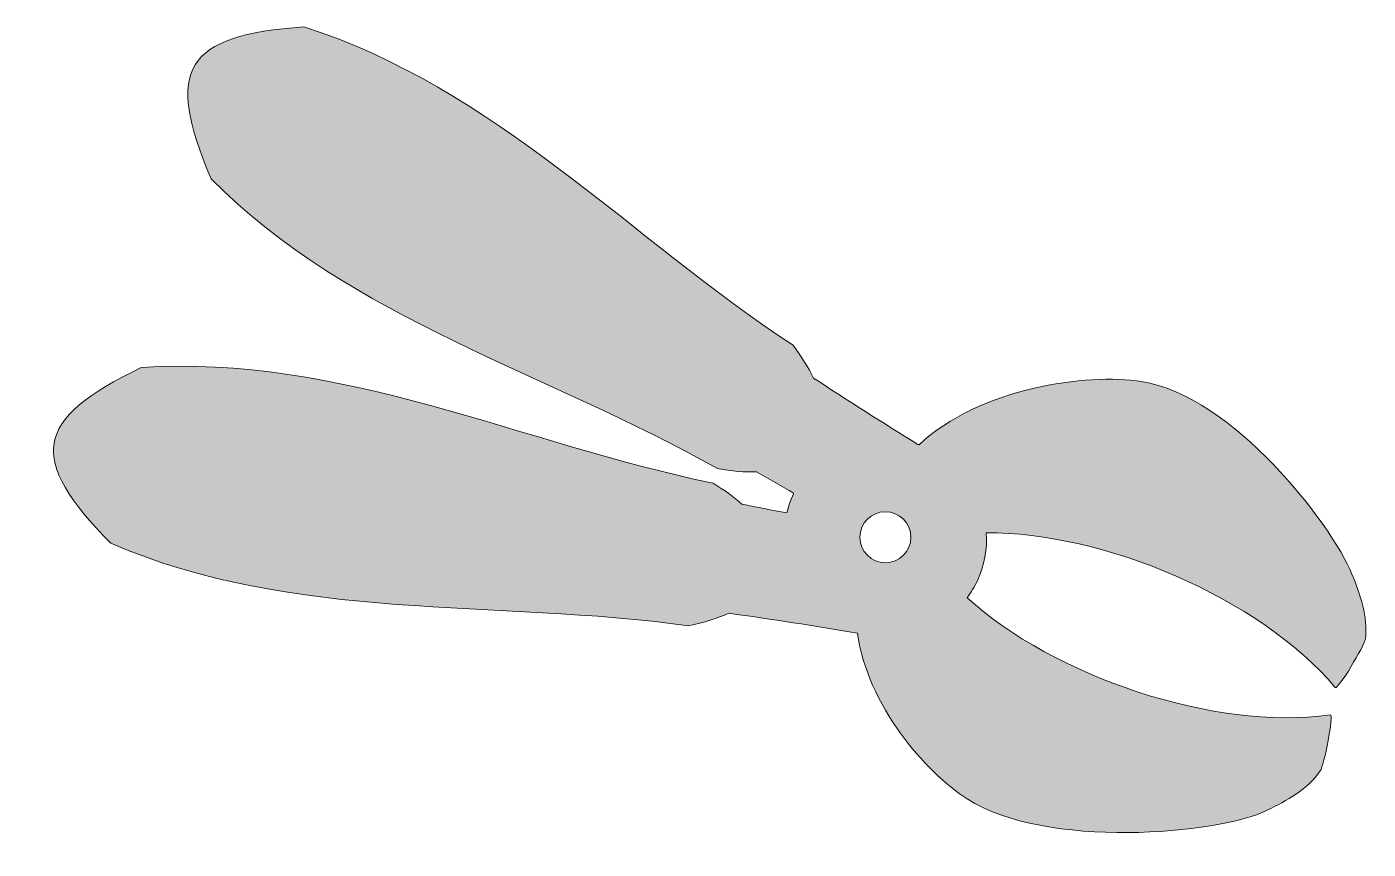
# Model space of a CAD drawing. Header units: inches. Extents: x -2 to 102, y -1 to 62.
import ezdxf

# ---------------------------------------------------------------- set-up
doc = ezdxf.new("R2010")
doc.units = ezdxf.units.IN
doc.header["$MEASUREMENT"] = 0
doc.layers.add('Layer 1', color=7, linetype='Continuous')

msp = doc.modelspace()

# ---------------------------------------------------------------- hatches: boundary and pattern name
at = {"layer": 'Layer 1', "true_color": 0x8bc53f}
h = msp.add_hatch(color=83, dxfattribs=at)
h.dxf.hatch_style = 2
edge = h.paths.add_edge_path()
edge.add_spline(control_points=[(84.22, 34.92), (80.03, 35.58), (71.7, 34.44), (67.01, 30.01), (66.98, 30.02), (66.94, 30.04), (66.91, 30.05), (64.19, 31.72), (61.51, 33.44), (58.84, 35.18), (58.45, 35.98), (57.92, 36.83), (57.25, 37.72), (44.66, 45.99), (34.15, 57.66), (19.39, 62.37), (10.17, 61.72), (8.58, 59.11), (12.2, 50.61), (23.13, 39.62), (38.31, 35.6), (51.41, 28.17), (52.52, 27.97), (53.52, 27.89), (54.42, 27.92), (55.38, 27.37), (56.34, 26.81), (57.3, 26.26), (57.3, 26.25), (57.29, 26.24), (57.29, 26.23), (57.05, 25.74), (56.88, 25.24), (56.77, 24.74), (55.61, 24.96), (54.45, 25.19), (53.29, 25.43), (52.67, 25.97), (51.93, 26.51), (51.07, 27.04), (36.31, 30.08), (22.24, 37.05), (6.79, 35.99), (-1.54, 31.98), (-2.06, 28.97), (4.44, 22.4), (18.65, 16.22), (34.25, 18.08), (49.16, 16.01), (50.36, 16.25), (51.4, 16.58), (52.28, 16.98), (55.6, 16.51), (58.92, 16), (62.23, 15.43), (63.03, 9.84), (67.44, 4.73), (70.74, 2.6), (76.75, -1.29), (90.14, -0.15), (93.95, 1.72), (95.45, 2.45), (97.11, 3.37), (98.07, 4.77), (98.35, 5.18), (99.14, 9.16), (98.83, 9.11), (89.81, 7.85), (77.41, 12.11), (70.72, 18.18), (71.03, 18.58), (71.29, 19.02), (71.52, 19.49), (72.08, 20.68), (72.3, 21.96), (72.21, 23.2), (81.24, 23.27), (93.34, 18.19), (99.23, 11.24), (99.43, 11), (101.49, 14.49), (101.56, 14.98), (101.77, 16.67), (101.15, 18.46), (100.52, 20), (98.91, 23.93), (91.29, 33.81), (84.22, 34.92)], knot_values=[0, 0, 0, 0, 1, 1, 1, 2, 2, 2, 3, 3, 3, 4, 4, 4, 5, 5, 5, 6, 6, 6, 7, 7, 7, 8, 8, 8, 9, 9, 9, 10, 10, 10, 11, 11, 11, 12, 12, 12, 13, 13, 13, 14, 14, 14, 15, 15, 15, 16, 16, 16, 17, 17, 17, 18, 18, 18, 19, 19, 19, 20, 20, 20, 21, 21, 21, 22, 22, 22, 23, 23, 23, 24, 24, 24, 25, 25, 25, 26, 26, 26, 27, 27, 27, 28, 28, 28, 29, 29, 29, 29], degree=3, periodic=1)
edge = h.paths.add_edge_path()
edge.add_spline(control_points=[(64.4, 20.88), (63.31, 20.88), (62.43, 21.77), (62.43, 22.86), (62.43, 23.95), (63.31, 24.83), (64.4, 24.83), (65.49, 24.83), (66.38, 23.95), (66.38, 22.86), (66.38, 21.77), (65.49, 20.88), (64.4, 20.88)], knot_values=[0, 0, 0, 0, 1, 1, 1, 2, 2, 2, 3, 3, 3, 4, 4, 4, 4], degree=3, periodic=1)

# ---------------------------------------------------------------- linework, layer by layer
at = {"layer": 'Layer 1', "lineweight": 0}
for points, knots in [([(84.22, 34.92), (80.03, 35.58), (71.7, 34.44), (67.01, 30.01), (66.98, 30.02), (66.94, 30.04), (66.91, 30.05), (64.19, 31.72), (61.51, 33.44), (58.84, 35.18), (58.45, 35.98), (57.92, 36.83), (57.25, 37.72), (44.66, 45.99), (34.15, 57.66), (19.39, 62.37), (10.17, 61.72), (8.58, 59.11), (12.2, 50.61), (23.13, 39.62), (38.31, 35.6), (51.41, 28.17), (52.52, 27.97), (53.52, 27.89), (54.42, 27.92), (55.38, 27.37), (56.34, 26.81), (57.3, 26.26), (57.3, 26.25), (57.29, 26.24), (57.29, 26.23), (57.05, 25.74), (56.88, 25.24), (56.77, 24.74), (55.61, 24.96), (54.45, 25.19), (53.29, 25.43), (52.67, 25.97), (51.93, 26.51), (51.07, 27.04), (36.31, 30.08), (22.24, 37.05), (6.79, 35.99), (-1.54, 31.98), (-2.06, 28.97), (4.44, 22.4), (18.65, 16.22), (34.25, 18.08), (49.16, 16.01), (50.36, 16.25), (51.4, 16.58), (52.28, 16.98), (55.6, 16.51), (58.92, 16), (62.23, 15.43), (63.03, 9.84), (67.44, 4.73), (70.74, 2.6), (76.75, -1.29), (90.14, -0.15), (93.95, 1.72), (95.45, 2.45), (97.11, 3.37), (98.07, 4.77), (98.35, 5.18), (99.14, 9.16), (98.83, 9.11), (89.81, 7.85), (77.41, 12.11), (70.72, 18.18), (71.03, 18.58), (71.29, 19.02), (71.52, 19.49), (72.08, 20.68), (72.3, 21.96), (72.21, 23.2), (81.24, 23.27), (93.34, 18.19), (99.23, 11.24), (99.43, 11), (101.49, 14.49), (101.56, 14.98), (101.77, 16.67), (101.15, 18.46), (100.52, 20), (98.91, 23.93), (91.29, 33.81), (84.22, 34.92)], [0, 0, 0, 0, 1, 1, 1, 2, 2, 2, 3, 3, 3, 4, 4, 4, 5, 5, 5, 6, 6, 6, 7, 7, 7, 8, 8, 8, 9, 9, 9, 10, 10, 10, 11, 11, 11, 12, 12, 12, 13, 13, 13, 14, 14, 14, 15, 15, 15, 16, 16, 16, 17, 17, 17, 18, 18, 18, 19, 19, 19, 20, 20, 20, 21, 21, 21, 22, 22, 22, 23, 23, 23, 24, 24, 24, 25, 25, 25, 26, 26, 26, 27, 27, 27, 28, 28, 28, 29, 29, 29, 29]), ([(64.4, 20.88), (63.31, 20.88), (62.43, 21.77), (62.43, 22.86), (62.43, 23.95), (63.31, 24.83), (64.4, 24.83), (65.49, 24.83), (66.38, 23.95), (66.38, 22.86), (66.38, 21.77), (65.49, 20.88), (64.4, 20.88)], [0, 0, 0, 0, 1, 1, 1, 2, 2, 2, 3, 3, 3, 4, 4, 4, 4])]:
    msp.add_open_spline(points, degree=3, knots=knots, dxfattribs=at)

doc.saveas('drawing.dxf')
